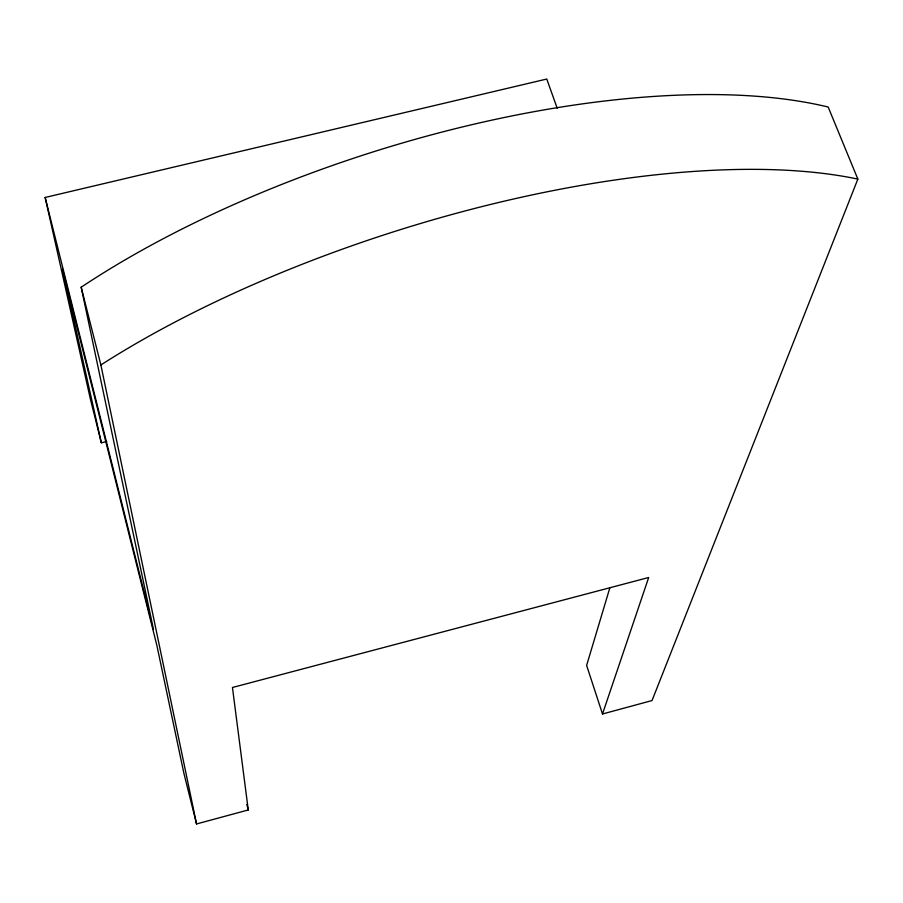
<?xml version="1.0" encoding="UTF-8"?>
<svg xmlns="http://www.w3.org/2000/svg" width="903" height="903" viewBox="0 0 903 903"><rect width="100%" height="100%" fill="white"/><g stroke="black" fill="none" stroke-linecap="round" stroke-linejoin="round"><path stroke-width="1.35" d="M609.909 587.639L586.623 665.409L602.504 713.98L652.034 700.559L857.85 179.087L828.175 107.028A530.941 204.157 -17.6 0 0 81.18 287.222L153.487 629.436L45.15 197.464L546.766 79.035L557.196 108.225M602.504 713.98L648.681 577.502L232.455 687.488L248.257 809.957L196.549 823.965L183.907 773.374L156.851 645.329L62.521 269.049L101.328 442.809L106.723 441.465M246.846 804.517L248.257 809.957M81.18 287.222L100.876 364.959L196.549 823.965M101.328 442.809L90.311 398.708L45.15 197.464M100.876 364.959A537.849 192.994 -17.5 0 1 857.85 179.087"/></g></svg>
